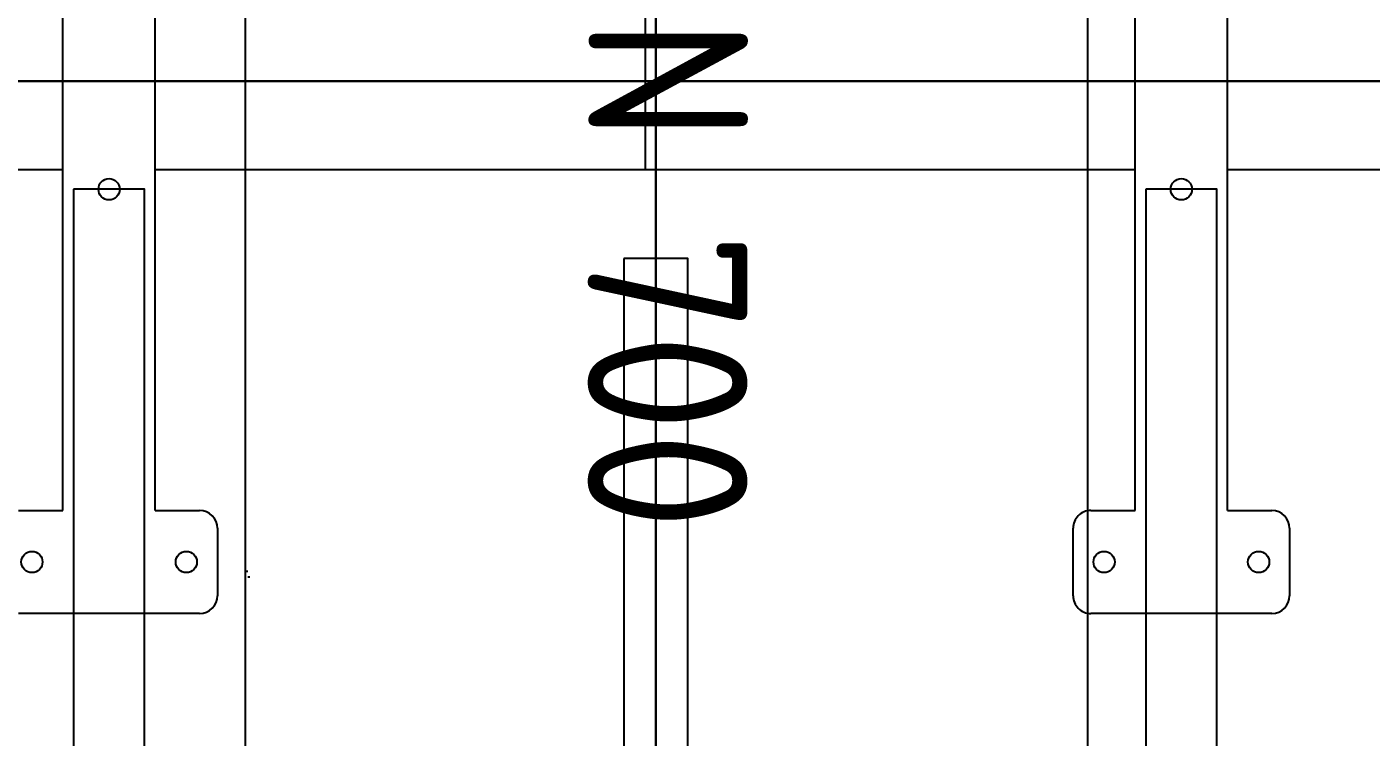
# Model space of a CAD drawing. Header units: millimetres. Extents: x 151130 to 215929, y 2134 to 34533.
# Drawn here: x 173497.9 to 173876.5, y 8736.5 to 8936.5 of the extents above; entities that cross this region are included whole.
import ezdxf

# ---------------------------------------------------------------- set-up
doc = ezdxf.new("R2010")
doc.units = ezdxf.units.MM
for name, color, linetype in [('2D', 7, 'Continuous'), ('MUEBLES', 8, 'Continuous'), ('OH CUBIERTA', 3, 'Continuous'), ('OH!-Furniture', 7, 'Continuous')]:
    doc.layers.add(name, color=color, linetype=linetype)
doc.styles.get("Standard").update_dxf_attribs({"font": 'isocp2.shx'})

# ---------------------------------------------------------------- blocks, each defined once
blk = doc.blocks.new('CUR25.15070')
at = {"layer": 'OH CUBIERTA'}
blk.add_lwpolyline([(0, 0), (0, 700), (1500, 700), (1500, 0)], close=True, dxfattribs=at)
blk = doc.blocks.new('SP.LI.5LCD.140R')
at = {"layer": '2D'}
for p, q in [((25, 533), (25, 164)), ((126, 181.5), (145, 181.5)), ((121, 164), (121, 176.5)), ((150, 176.5), (150, 125.5)), ((121, 164), (-121, 164)), ((121, 138), (-121, 138)), ((25, 138), (25, -138)), ((121, 125.5), (121, 138)), ((145, 120.5), (126, 120.5)), ((-25, 0), (25, 0)), ((126, -120.5), (145, -120.5)), ((121, -138), (121, -125.5)), ((150, -125.5), (150, -176.5)), ((121, -138), (-121, -138)), ((121, -164), (-121, -164)), ((25, -164), (25, -533)), ((121, -176.5), (121, -164))]:
    blk.add_line(p, q, dxfattribs=at)
for centre, major_axis, start_param, end_param in [((126, 176.5), (-3.54, 3.54), -0.785398, 0.785398), ((145, 176.5), (3.54, 3.54), 5.497787, 7.068583), ((135.5, 172.75), (-2.12, 2.12), -0.785398, 5.497787), ((30.5, 151), (-2.12, 2.12), -0.785398, 5.497787), ((135.5, 129.25), (-2.12, 2.12), -0.785398, 5.497787), ((126, 125.5), (3.54, 3.54), 2.356194, 3.926991), ((145, 125.5), (-3.54, 3.54), 2.356194, 3.926991), ((126, -125.5), (-3.54, 3.54), -0.785398, 0.785398), ((145, -125.5), (3.54, 3.54), 5.497787, 7.068583), ((135.5, -129.25), (-2.12, 2.12), -0.785398, 5.497787), ((30.5, -151), (-2.12, 2.12), -0.785398, 5.497787), ((135.5, -172.75), (-2.12, 2.12), -0.785398, 5.497787)]:
    blk.add_ellipse(centre, major_axis=major_axis, ratio=1, start_param=start_param, end_param=end_param, dxfattribs=at)
blk = doc.blocks.new('UNION 700')
at = {"layer": 'OH!-Furniture', "color": 4}
for p, q in [((-361.01, 202.39), (-361.01, 202.67)), ((-361.01, 202.23), (-361.01, 202.39)), ((-361.01, 202.16), (-361.01, 202.23))]:
    blk.add_line(p, q, dxfattribs=at)
blk.add_lwpolyline([(-850.66, 201.37), (-150.66, 201.37), (-150.66, 438.74), (-850.66, 438.74)], close=True, dxfattribs=at)
at = {"layer": 'OH!-Furniture', "color": 4, "flags": 128}
blk.add_lwpolyline([(-362.48, 202.16), (-362.48, 201.37)], dxfattribs=at)
at = {"layer": 'OH!-Furniture', "color": 4, "insert": (-635.78, 342.85), "char_height": 45, "attachment_point": 1}
blk.add_mtext_dynamic_manual_height_columns('{\\C1;UNION 700}', width=627.7096, gutter_width=12.5, heights=[0], dxfattribs=at)
blk = doc.blocks.new('B6')
at = {"color": 5}
blk.add_lwpolyline([(1585, 666), (2985, 666), (2985, 684), (1585, 684)], close=True, dxfattribs=at)
at = {"layer": 'MUEBLES'}
for points in [[(1565.5, 813), (3004.5, 813), (3004.5, 833), (1565.5, 833)], [(1565.5, 511), (3004.5, 511), (3004.5, 531), (1565.5, 531)]]:
    blk.add_lwpolyline(points, close=True, dxfattribs=at)
blk.add_blockref('SP.LI.5LCD.140R', (1535, 672))
at = {"layer": 'OH CUBIERTA'}
for p in [(35, 675), (1535, 675), (35, -25), (1535, -25)]:
    blk.add_blockref('CUR25.15070', p, dxfattribs=at)
at = {"layer": 'OH!-Furniture'}
blk.add_blockref('UNION 700', (2035.66, 357.94), dxfattribs=at)

msp = doc.modelspace()

# ---------------------------------------------------------------- block references
at = {"color": 5, "rotation": 270}
msp.add_blockref('B6', (173000.03, 10456.29), dxfattribs=at)

doc.saveas('drawing.dxf')
